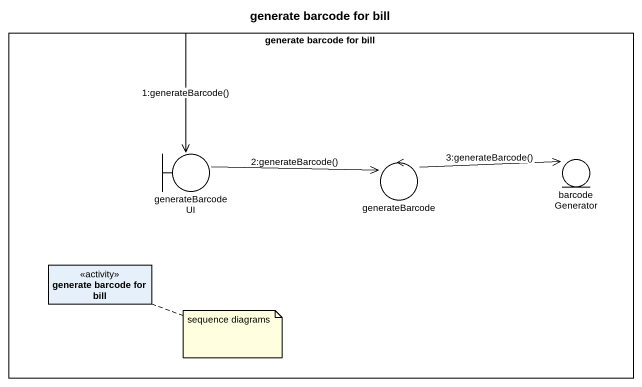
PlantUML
@startuml
title generate barcode for bill
allowmixing
hide circle
hide empty members
rectangle "generate barcode for bill" as generate_barcode_for_bill {
  boundary generateBarcodeUI
  control generateBarcode
  entity barcodeGenerator
  class "generate barcode for bill" as generate_barcode_for_bill_2 <<activity>>
}
generateBarcodeUI <-right- generate_barcode_for_bill : 1:generateBarcode()
generateBarcodeUI -right-> generateBarcode : 2:generateBarcode()
generateBarcode -right-> barcodeGenerator : 3:generateBarcode()
note right of generate_barcode_for_bill_2 : sequence diagrams
@enduml
